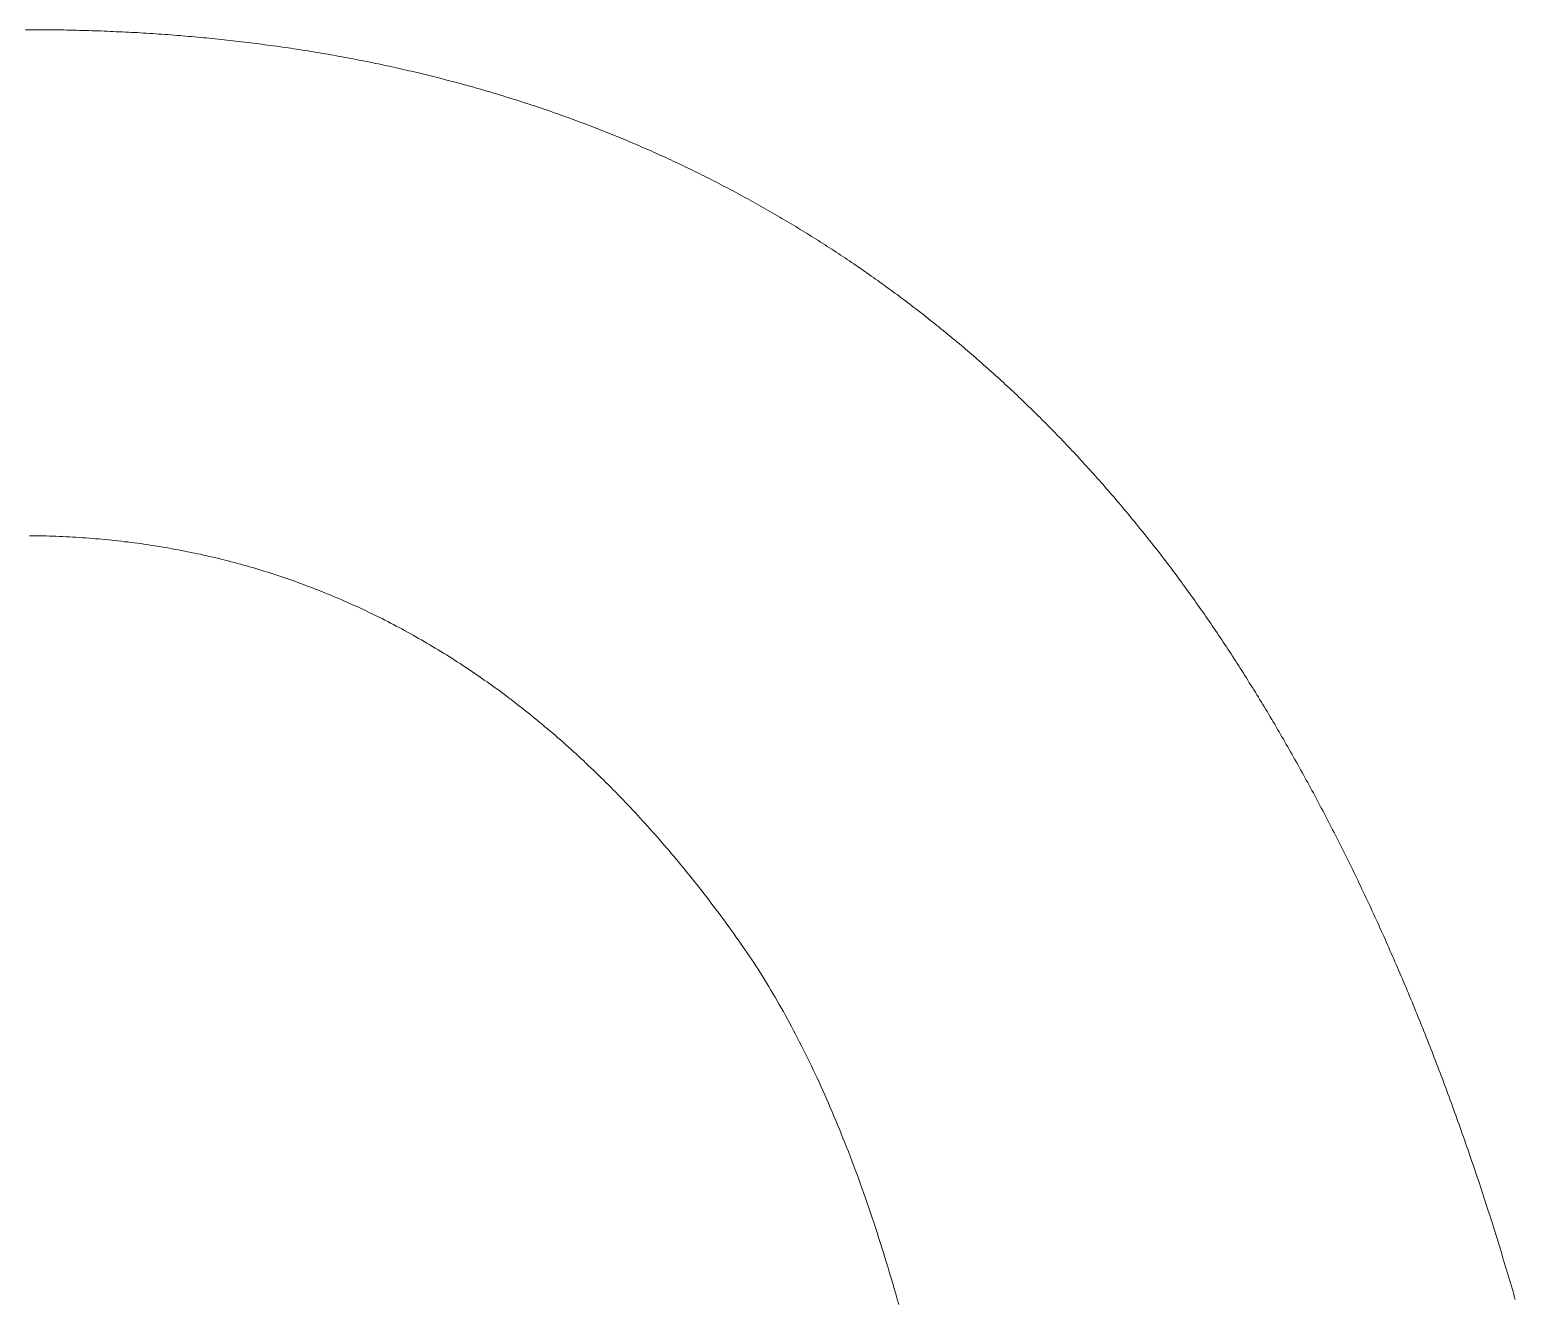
# Model space of a CAD drawing. Header units: millimetres. Extents: x 13 to 321, y 13 to 91.
# Drawn here: x 290.296 to 291.787, y 48.273 to 49.548 of the extents above; entities that cross this region are included whole.
import ezdxf

# ---------------------------------------------------------------- set-up
doc = ezdxf.new("R2010")
doc.units = ezdxf.units.MM
doc.layers.add('lazerCut', color=1, linetype='Continuous', lineweight=0, true_color=0xff0000)

msp = doc.modelspace()

# ---------------------------------------------------------------- linework, layer by layer
at = {"layer": 'lazerCut', "lineweight": 0}
for p, q in [((290.2917, 49.5481), (290.2959, 49.5481)), ((290.2959, 49.5481), (290.2991, 49.5481)), ((290.2991, 49.5481), (290.3022, 49.5481)), ((290.3022, 49.5481), (290.3054, 49.5481)), ((290.3054, 49.5481), (290.3085, 49.548)), ((290.3085, 49.548), (290.3116, 49.548)), ((290.3116, 49.548), (290.3147, 49.548)), ((290.3147, 49.548), (290.3179, 49.548)), ((290.3179, 49.548), (290.321, 49.5479)), ((290.321, 49.5479), (290.3241, 49.5479)), ((290.3241, 49.5479), (290.3272, 49.5478)), ((290.3272, 49.5478), (290.3303, 49.5478)), ((290.3303, 49.5478), (290.3334, 49.5477)), ((290.3334, 49.5477), (290.3366, 49.5477)), ((290.3366, 49.5477), (290.3397, 49.5476)), ((290.3397, 49.5476), (290.3428, 49.5475)), ((290.3428, 49.5475), (290.3459, 49.5474)), ((290.3459, 49.5474), (290.3489, 49.5474)), ((290.3489, 49.5474), (290.352, 49.5473)), ((290.352, 49.5473), (290.3551, 49.5472)), ((290.3551, 49.5472), (290.3582, 49.5471)), ((290.3582, 49.5471), (290.3613, 49.547)), ((290.3613, 49.547), (290.3644, 49.5469)), ((290.3644, 49.5469), (290.3674, 49.5468)), ((290.3674, 49.5468), (290.3705, 49.5467)), ((290.3705, 49.5467), (290.3736, 49.5465)), ((290.3736, 49.5465), (290.3767, 49.5464)), ((290.3767, 49.5464), (290.3797, 49.5463)), ((290.3797, 49.5463), (290.3828, 49.5461)), ((290.3828, 49.5461), (290.3858, 49.546)), ((290.3858, 49.546), (290.3889, 49.5459)), ((290.3889, 49.5459), (290.392, 49.5457)), ((290.392, 49.5457), (290.395, 49.5455)), ((290.395, 49.5455), (290.398, 49.5454)), ((290.398, 49.5454), (290.4011, 49.5452)), ((290.4011, 49.5452), (290.4041, 49.5451)), ((290.4041, 49.5451), (290.4072, 49.5449)), ((290.4072, 49.5449), (290.4102, 49.5447)), ((290.4102, 49.5447), (290.4132, 49.5445)), ((290.4132, 49.5445), (290.4163, 49.5443)), ((290.4163, 49.5443), (290.4193, 49.5441)), ((290.4193, 49.5441), (290.4223, 49.5439)), ((290.4223, 49.5439), (290.4253, 49.5437)), ((290.4253, 49.5437), (290.4283, 49.5435)), ((290.4283, 49.5435), (290.4314, 49.5433)), ((290.4314, 49.5433), (290.4344, 49.5431)), ((290.4344, 49.5431), (290.4374, 49.5429)), ((290.4374, 49.5429), (290.4404, 49.5426)), ((290.4404, 49.5426), (290.4434, 49.5424)), ((290.4434, 49.5424), (290.4464, 49.5421)), ((290.4464, 49.5421), (290.4494, 49.5419)), ((290.4494, 49.5419), (290.4524, 49.5417)), ((290.4524, 49.5417), (290.4553, 49.5414)), ((290.4553, 49.5414), (290.4583, 49.5411)), ((290.4583, 49.5411), (290.4613, 49.5409)), ((290.4613, 49.5409), (290.4643, 49.5406)), ((290.4643, 49.5406), (290.4673, 49.5403)), ((290.4673, 49.5403), (290.4702, 49.54)), ((290.4702, 49.54), (290.4732, 49.5398)), ((290.4732, 49.5398), (290.4762, 49.5395)), ((290.4762, 49.5395), (290.4791, 49.5392)), ((290.4791, 49.5392), (290.4821, 49.5389)), ((290.4821, 49.5389), (290.4851, 49.5386)), ((290.4851, 49.5386), (290.488, 49.5383)), ((290.488, 49.5383), (290.491, 49.538)), ((290.491, 49.538), (290.4939, 49.5376)), ((290.4939, 49.5376), (290.4969, 49.5373)), ((290.4969, 49.5373), (290.4998, 49.537)), ((290.4998, 49.537), (290.5028, 49.5367)), ((290.5028, 49.5367), (290.5057, 49.5363)), ((290.5057, 49.5363), (290.5086, 49.536)), ((290.5086, 49.536), (290.5116, 49.5356)), ((290.5116, 49.5356), (290.5145, 49.5353)), ((290.5145, 49.5353), (290.5174, 49.5349)), ((290.5174, 49.5349), (290.5203, 49.5345)), ((290.5203, 49.5345), (290.5233, 49.5342)), ((290.5233, 49.5342), (290.5262, 49.5338)), ((290.5262, 49.5338), (290.5291, 49.5334)), ((290.5291, 49.5334), (290.532, 49.533)), ((290.532, 49.533), (290.5349, 49.5327)), ((290.5349, 49.5327), (290.5378, 49.5323)), ((290.5378, 49.5323), (290.5407, 49.5319)), ((290.5407, 49.5319), (290.5436, 49.5315)), ((290.5436, 49.5315), (290.5465, 49.5311)), ((290.5465, 49.5311), (290.5494, 49.5306)), ((290.5494, 49.5306), (290.5523, 49.5302)), ((290.5523, 49.5302), (290.5552, 49.5298)), ((290.5552, 49.5298), (290.5581, 49.5294)), ((290.5581, 49.5294), (290.5609, 49.5289)), ((290.5609, 49.5289), (290.5638, 49.5285)), ((290.5638, 49.5285), (290.5667, 49.5281)), ((290.5667, 49.5281), (290.5696, 49.5276)), ((290.5696, 49.5276), (290.5724, 49.5272)), ((290.5724, 49.5272), (290.5753, 49.5267)), ((290.5753, 49.5267), (290.5781, 49.5262)), ((290.5781, 49.5262), (290.581, 49.5258)), ((290.581, 49.5258), (290.5839, 49.5253)), ((290.5839, 49.5253), (290.5867, 49.5248)), ((290.5867, 49.5248), (290.5896, 49.5243)), ((290.5896, 49.5243), (290.5924, 49.5239)), ((290.5924, 49.5239), (290.5953, 49.5234)), ((290.5953, 49.5234), (290.5981, 49.5229)), ((290.5981, 49.5229), (290.6009, 49.5224)), ((290.6009, 49.5224), (290.6038, 49.5219)), ((290.6038, 49.5219), (290.6066, 49.5213)), ((290.6066, 49.5213), (290.6094, 49.5208)), ((290.6094, 49.5208), (290.6123, 49.5203)), ((290.6123, 49.5203), (290.6151, 49.5198)), ((290.6151, 49.5198), (290.6179, 49.5192)), ((290.6179, 49.5192), (290.6207, 49.5187)), ((290.6207, 49.5187), (290.6235, 49.5182)), ((290.6235, 49.5182), (290.6263, 49.5176)), ((290.6263, 49.5176), (290.6291, 49.5171)), ((290.6291, 49.5171), (290.632, 49.5165)), ((290.632, 49.5165), (290.6348, 49.516)), ((290.6348, 49.516), (290.6376, 49.5154)), ((290.6376, 49.5154), (290.6403, 49.5148)), ((290.6403, 49.5148), (290.6431, 49.5142)), ((290.6431, 49.5142), (290.6459, 49.5137)), ((290.6459, 49.5137), (290.6487, 49.5131)), ((290.6487, 49.5131), (290.6515, 49.5125)), ((290.6515, 49.5125), (290.6543, 49.5119)), ((290.6543, 49.5119), (290.6571, 49.5113)), ((290.6571, 49.5113), (290.6598, 49.5107)), ((290.6598, 49.5107), (290.6626, 49.5101)), ((290.6626, 49.5101), (290.6654, 49.5095)), ((290.6654, 49.5095), (290.6681, 49.5088)), ((290.6681, 49.5088), (290.6709, 49.5082)), ((290.6709, 49.5082), (290.6737, 49.5076)), ((290.6737, 49.5076), (290.6764, 49.5069)), ((290.6764, 49.5069), (290.6792, 49.5063)), ((290.6792, 49.5063), (290.6819, 49.5057)), ((290.6819, 49.5057), (290.6847, 49.505)), ((290.6847, 49.505), (290.6874, 49.5044)), ((290.6874, 49.5044), (290.6902, 49.5037)), ((290.6902, 49.5037), (290.6929, 49.503)), ((290.6929, 49.503), (290.6956, 49.5024)), ((290.6956, 49.5024), (290.6984, 49.5017)), ((290.6984, 49.5017), (290.7011, 49.501)), ((290.7011, 49.501), (290.7038, 49.5003)), ((290.7038, 49.5003), (290.7065, 49.4996)), ((290.7065, 49.4996), (290.7093, 49.4989)), ((290.7093, 49.4989), (290.712, 49.4982)), ((290.712, 49.4982), (290.7147, 49.4975)), ((290.7147, 49.4975), (290.7174, 49.4968)), ((290.7174, 49.4968), (290.7201, 49.4961)), ((290.7201, 49.4961), (290.7228, 49.4954)), ((290.7228, 49.4954), (290.7255, 49.4947)), ((290.7255, 49.4947), (290.7282, 49.4939)), ((290.7282, 49.4939), (290.7309, 49.4932)), ((290.7309, 49.4932), (290.7336, 49.4925)), ((290.7336, 49.4925), (290.7363, 49.4917)), ((290.7363, 49.4917), (290.739, 49.491)), ((290.739, 49.491), (290.7417, 49.4902)), ((290.7417, 49.4902), (290.7443, 49.4895)), ((290.7443, 49.4895), (290.747, 49.4887)), ((290.747, 49.4887), (290.7497, 49.4879)), ((290.7497, 49.4879), (290.7524, 49.4871)), ((290.7524, 49.4871), (290.755, 49.4864)), ((290.755, 49.4864), (290.7577, 49.4856)), ((290.7577, 49.4856), (290.7604, 49.4848)), ((290.7604, 49.4848), (290.763, 49.484)), ((290.763, 49.484), (290.7657, 49.4832)), ((290.7657, 49.4832), (290.7683, 49.4824)), ((290.7683, 49.4824), (290.771, 49.4816)), ((290.771, 49.4816), (290.7736, 49.4808)), ((290.7736, 49.4808), (290.7763, 49.48)), ((290.7763, 49.48), (290.7789, 49.4791)), ((290.7789, 49.4791), (290.7816, 49.4783)), ((290.7816, 49.4783), (290.7842, 49.4775)), ((290.7842, 49.4775), (290.7868, 49.4766)), ((290.7868, 49.4766), (290.7895, 49.4758)), ((290.7895, 49.4758), (290.7921, 49.4749)), ((290.7921, 49.4749), (290.7947, 49.4741)), ((290.7947, 49.4741), (290.7973, 49.4732)), ((290.7973, 49.4732), (290.7999, 49.4724)), ((290.7999, 49.4724), (290.8026, 49.4715)), ((290.8026, 49.4715), (290.8052, 49.4706)), ((290.8052, 49.4706), (290.8078, 49.4698)), ((290.8078, 49.4698), (290.8104, 49.4689)), ((290.8104, 49.4689), (290.813, 49.468)), ((290.813, 49.468), (290.8156, 49.4671)), ((290.8156, 49.4671), (290.8182, 49.4662)), ((290.8182, 49.4662), (290.8208, 49.4653)), ((290.8208, 49.4653), (290.8234, 49.4644)), ((290.8234, 49.4644), (290.826, 49.4635)), ((290.826, 49.4635), (290.8285, 49.4626)), ((290.8285, 49.4626), (290.8311, 49.4616)), ((290.8311, 49.4616), (290.8337, 49.4607)), ((290.8337, 49.4607), (290.8363, 49.4598)), ((290.8363, 49.4598), (290.8388, 49.4588)), ((290.8388, 49.4588), (290.8414, 49.4579)), ((290.8414, 49.4579), (290.844, 49.457)), ((290.844, 49.457), (290.8465, 49.456)), ((290.8465, 49.456), (290.8491, 49.455)), ((290.8491, 49.455), (290.8517, 49.4541)), ((290.8517, 49.4541), (290.8542, 49.4531)), ((290.8542, 49.4531), (290.8568, 49.4521)), ((290.8568, 49.4521), (290.8593, 49.4512)), ((290.8593, 49.4512), (290.8619, 49.4502)), ((290.8619, 49.4502), (290.8644, 49.4492)), ((290.8644, 49.4492), (290.8669, 49.4482)), ((290.8669, 49.4482), (290.8695, 49.4472)), ((290.8695, 49.4472), (290.872, 49.4462)), ((290.872, 49.4462), (290.8745, 49.4452)), ((290.8745, 49.4452), (290.8771, 49.4442)), ((290.8771, 49.4442), (290.8796, 49.4432)), ((290.8796, 49.4432), (290.8821, 49.4422)), ((290.8821, 49.4422), (290.8846, 49.4411)), ((290.8846, 49.4411), (290.8871, 49.4401)), ((290.8871, 49.4401), (290.8897, 49.4391)), ((290.8897, 49.4391), (290.8922, 49.438)), ((290.8922, 49.438), (290.8947, 49.437)), ((290.8947, 49.437), (290.8972, 49.4359)), ((290.8972, 49.4359), (290.8997, 49.4349)), ((290.8997, 49.4349), (290.9022, 49.4338)), ((290.9022, 49.4338), (290.9047, 49.4327)), ((290.9047, 49.4327), (290.9072, 49.4317)), ((290.9072, 49.4317), (290.9096, 49.4306)), ((290.9096, 49.4306), (290.9121, 49.4295)), ((290.9121, 49.4295), (290.9146, 49.4284)), ((290.9146, 49.4284), (290.9171, 49.4273)), ((290.9171, 49.4273), (290.9196, 49.4263)), ((290.9196, 49.4263), (290.922, 49.4252)), ((290.922, 49.4252), (290.9245, 49.424)), ((290.9245, 49.424), (290.927, 49.4229)), ((290.927, 49.4229), (290.9294, 49.4218)), ((290.9294, 49.4218), (290.9319, 49.4207)), ((290.9319, 49.4207), (290.9344, 49.4196)), ((290.9344, 49.4196), (290.9368, 49.4184)), ((290.9368, 49.4184), (290.9393, 49.4173)), ((290.9393, 49.4173), (290.9417, 49.4162)), ((290.9417, 49.4162), (290.9441, 49.415)), ((290.9441, 49.415), (290.9466, 49.4139)), ((290.9466, 49.4139), (290.949, 49.4127)), ((290.949, 49.4127), (290.9515, 49.4116)), ((290.9515, 49.4116), (290.9539, 49.4104)), ((290.9539, 49.4104), (290.9563, 49.4092)), ((290.9563, 49.4092), (290.9588, 49.4081)), ((290.9588, 49.4081), (290.9612, 49.4069)), ((290.9612, 49.4069), (290.9636, 49.4057)), ((290.9636, 49.4057), (290.966, 49.4045)), ((290.966, 49.4045), (290.9684, 49.4033)), ((290.9684, 49.4033), (290.9709, 49.4021)), ((290.9709, 49.4021), (290.9733, 49.4009)), ((290.9733, 49.4009), (290.9757, 49.3997)), ((290.9757, 49.3997), (290.9781, 49.3985)), ((290.9781, 49.3985), (290.9805, 49.3973)), ((290.9805, 49.3973), (290.9829, 49.396)), ((290.9829, 49.396), (290.9853, 49.3948)), ((290.9853, 49.3948), (290.9877, 49.3936)), ((290.9877, 49.3936), (290.99, 49.3923)), ((290.99, 49.3923), (290.9924, 49.3911)), ((290.9924, 49.3911), (290.9948, 49.3899)), ((290.9948, 49.3899), (290.9972, 49.3886)), ((290.9972, 49.3886), (290.9996, 49.3873)), ((290.9996, 49.3873), (291.0019, 49.3861)), ((291.0019, 49.3861), (291.0043, 49.3848)), ((291.0043, 49.3848), (291.0067, 49.3835)), ((291.0067, 49.3835), (291.009, 49.3823)), ((291.009, 49.3823), (291.0114, 49.381)), ((291.0114, 49.381), (291.0138, 49.3797)), ((291.0138, 49.3797), (291.0161, 49.3784)), ((291.0161, 49.3784), (291.0185, 49.3771)), ((291.0185, 49.3771), (291.0208, 49.3758)), ((291.0208, 49.3758), (291.0231, 49.3745)), ((291.0231, 49.3745), (291.0255, 49.3732)), ((291.0255, 49.3732), (291.0278, 49.3719)), ((291.0278, 49.3719), (291.0302, 49.3706)), ((291.0302, 49.3706), (291.0325, 49.3693)), ((291.0325, 49.3693), (291.0348, 49.3679)), ((291.0348, 49.3679), (291.0371, 49.3666)), ((291.0371, 49.3666), (291.0395, 49.3653)), ((291.0395, 49.3653), (291.0418, 49.3639)), ((291.0418, 49.3639), (291.0441, 49.3626)), ((291.0441, 49.3626), (291.0464, 49.3612)), ((291.0464, 49.3612), (291.0487, 49.3599)), ((291.0487, 49.3599), (291.051, 49.3585)), ((291.051, 49.3585), (291.0533, 49.3572)), ((291.0533, 49.3572), (291.0556, 49.3558)), ((291.0556, 49.3558), (291.0579, 49.3544)), ((291.0579, 49.3544), (291.0602, 49.3531)), ((291.0602, 49.3531), (291.0625, 49.3517)), ((291.0625, 49.3517), (291.0648, 49.3503)), ((291.0648, 49.3503), (291.0671, 49.3489)), ((291.0671, 49.3489), (291.0693, 49.3475)), ((291.0693, 49.3475), (291.0716, 49.3461)), ((291.0716, 49.3461), (291.0739, 49.3447)), ((291.0739, 49.3447), (291.0762, 49.3433)), ((291.0762, 49.3433), (291.0784, 49.3419)), ((291.0784, 49.3419), (291.0807, 49.3405)), ((291.0807, 49.3405), (291.083, 49.3391)), ((291.083, 49.3391), (291.0852, 49.3377)), ((291.0852, 49.3377), (291.0875, 49.3363)), ((291.0875, 49.3363), (291.0897, 49.3348)), ((291.0897, 49.3348), (291.092, 49.3334)), ((291.092, 49.3334), (291.0942, 49.332)), ((291.0942, 49.332), (291.0965, 49.3305)), ((291.0965, 49.3305), (291.0987, 49.3291)), ((291.0987, 49.3291), (291.1009, 49.3276)), ((291.1009, 49.3276), (291.1032, 49.3262)), ((291.1032, 49.3262), (291.1054, 49.3247)), ((291.1054, 49.3247), (291.1076, 49.3232)), ((291.1076, 49.3232), (291.1098, 49.3218)), ((291.1098, 49.3218), (291.112, 49.3203)), ((291.112, 49.3203), (291.1143, 49.3188)), ((291.1143, 49.3188), (291.1165, 49.3173)), ((291.1165, 49.3173), (291.1187, 49.3158)), ((291.1187, 49.3158), (291.1209, 49.3144)), ((291.1209, 49.3144), (291.1231, 49.3129)), ((291.1231, 49.3129), (291.1253, 49.3114)), ((291.1253, 49.3114), (291.1275, 49.3099)), ((291.1275, 49.3099), (291.1297, 49.3083)), ((291.1297, 49.3083), (291.1319, 49.3068)), ((291.1319, 49.3068), (291.1341, 49.3053)), ((291.1341, 49.3053), (291.1362, 49.3038)), ((291.1362, 49.3038), (291.1384, 49.3023)), ((291.1384, 49.3023), (291.1406, 49.3007)), ((291.1406, 49.3007), (291.1428, 49.2992)), ((291.1428, 49.2992), (291.1449, 49.2977)), ((291.1449, 49.2977), (291.1471, 49.2961)), ((291.1471, 49.2961), (291.1493, 49.2946)), ((291.1493, 49.2946), (291.1514, 49.293)), ((291.1514, 49.293), (291.1536, 49.2915)), ((291.1536, 49.2915), (291.1557, 49.2899)), ((291.1557, 49.2899), (291.1579, 49.2883)), ((291.1579, 49.2883), (291.16, 49.2868)), ((291.16, 49.2868), (291.1622, 49.2852)), ((291.1622, 49.2852), (291.1643, 49.2836)), ((291.1643, 49.2836), (291.1665, 49.282)), ((291.1665, 49.282), (291.1686, 49.2804)), ((291.1686, 49.2804), (291.1707, 49.2789)), ((291.1707, 49.2789), (291.1728, 49.2773)), ((291.1728, 49.2773), (291.175, 49.2757)), ((291.175, 49.2757), (291.1771, 49.2741)), ((291.1771, 49.2741), (291.1792, 49.2724)), ((291.1792, 49.2724), (291.1813, 49.2708)), ((291.1813, 49.2708), (291.1834, 49.2692)), ((291.1834, 49.2692), (291.1855, 49.2676)), ((291.1855, 49.2676), (291.1877, 49.266)), ((291.1877, 49.266), (291.1898, 49.2643)), ((291.1898, 49.2643), (291.1919, 49.2627)), ((291.1919, 49.2627), (291.1939, 49.2611)), ((291.1939, 49.2611), (291.196, 49.2594)), ((291.196, 49.2594), (291.1981, 49.2578)), ((291.1981, 49.2578), (291.2002, 49.2561)), ((291.2002, 49.2561), (291.2023, 49.2545)), ((291.2023, 49.2545), (291.2044, 49.2528)), ((291.2044, 49.2528), (291.2065, 49.2511)), ((291.2065, 49.2511), (291.2085, 49.2495)), ((291.2085, 49.2495), (291.2106, 49.2478)), ((291.2106, 49.2478), (291.2127, 49.2461)), ((291.2127, 49.2461), (291.2147, 49.2444)), ((291.2147, 49.2444), (291.2168, 49.2427)), ((291.2168, 49.2427), (291.2188, 49.241)), ((291.2188, 49.241), (291.2209, 49.2394)), ((291.2209, 49.2394), (291.2229, 49.2377)), ((291.2229, 49.2377), (291.225, 49.2359)), ((291.225, 49.2359), (291.227, 49.2342)), ((291.227, 49.2342), (291.2291, 49.2325)), ((291.2291, 49.2325), (291.2311, 49.2308)), ((291.2311, 49.2308), (291.2332, 49.2291)), ((291.2332, 49.2291), (291.2352, 49.2274)), ((291.2352, 49.2274), (291.2372, 49.2256)), ((291.2372, 49.2256), (291.2392, 49.2239)), ((291.2392, 49.2239), (291.2413, 49.2221)), ((291.2413, 49.2221), (291.2433, 49.2204)), ((291.2433, 49.2204), (291.2453, 49.2187)), ((291.2453, 49.2187), (291.2473, 49.2169)), ((291.2473, 49.2169), (291.2493, 49.2151)), ((291.2493, 49.2151), (291.2513, 49.2134)), ((291.2513, 49.2134), (291.2533, 49.2116)), ((291.2533, 49.2116), (291.2553, 49.2098)), ((291.2553, 49.2098), (291.2573, 49.2081)), ((291.2573, 49.2081), (291.2593, 49.2063)), ((291.2593, 49.2063), (291.2613, 49.2045)), ((291.2613, 49.2045), (291.2633, 49.2027)), ((291.2633, 49.2027), (291.2653, 49.2009)), ((291.2653, 49.2009), (291.2672, 49.1991)), ((291.2672, 49.1991), (291.2692, 49.1973)), ((291.2692, 49.1973), (291.2712, 49.1955)), ((291.2712, 49.1955), (291.2732, 49.1937)), ((291.2732, 49.1937), (291.2751, 49.1919)), ((291.2751, 49.1919), (291.2771, 49.1901)), ((291.2771, 49.1901), (291.279, 49.1883)), ((291.279, 49.1883), (291.281, 49.1864)), ((291.281, 49.1864), (291.283, 49.1846)), ((291.283, 49.1846), (291.2849, 49.1828)), ((291.2849, 49.1828), (291.2869, 49.1809)), ((291.2869, 49.1809), (291.2888, 49.1791)), ((291.2888, 49.1791), (291.2907, 49.1772)), ((291.2907, 49.1772), (291.2927, 49.1754)), ((291.2927, 49.1754), (291.2946, 49.1735)), ((291.2946, 49.1735), (291.2965, 49.1717)), ((291.2965, 49.1717), (291.2985, 49.1698)), ((291.2985, 49.1698), (291.3004, 49.1679)), ((291.3004, 49.1679), (291.3023, 49.166)), ((291.3023, 49.166), (291.3042, 49.1642)), ((291.3042, 49.1642), (291.3062, 49.1623)), ((291.3062, 49.1623), (291.3081, 49.1604)), ((291.3081, 49.1604), (291.31, 49.1585)), ((291.31, 49.1585), (291.3119, 49.1566)), ((291.3119, 49.1566), (291.3138, 49.1547)), ((291.3138, 49.1547), (291.3157, 49.1528)), ((291.3157, 49.1528), (291.3176, 49.1509)), ((291.3176, 49.1509), (291.3195, 49.149)), ((291.3195, 49.149), (291.3214, 49.147)), ((291.3214, 49.147), (291.3232, 49.1451)), ((291.3232, 49.1451), (291.3251, 49.1432)), ((291.3251, 49.1432), (291.327, 49.1413)), ((291.327, 49.1413), (291.3289, 49.1393)), ((291.3289, 49.1393), (291.3308, 49.1374)), ((291.3308, 49.1374), (291.3326, 49.1354)), ((291.3326, 49.1354), (291.3345, 49.1335)), ((291.3345, 49.1335), (291.3364, 49.1315)), ((291.3364, 49.1315), (291.3382, 49.1296)), ((291.3382, 49.1296), (291.3401, 49.1276)), ((291.3401, 49.1276), (291.3419, 49.1256)), ((291.3419, 49.1256), (291.3438, 49.1237)), ((291.3438, 49.1237), (291.3456, 49.1217)), ((291.3456, 49.1217), (291.3475, 49.1197)), ((291.3475, 49.1197), (291.3493, 49.1177)), ((291.3493, 49.1177), (291.3511, 49.1157)), ((291.3511, 49.1157), (291.353, 49.1137)), ((291.353, 49.1137), (291.3548, 49.1118)), ((291.3548, 49.1118), (291.3566, 49.1097)), ((291.3566, 49.1097), (291.3585, 49.1077)), ((291.3585, 49.1077), (291.3603, 49.1057)), ((291.3603, 49.1057), (291.3621, 49.1037)), ((291.3621, 49.1037), (291.3639, 49.1017)), ((291.3639, 49.1017), (291.3657, 49.0997)), ((291.3657, 49.0997), (291.3675, 49.0976)), ((291.3675, 49.0976), (291.3693, 49.0956)), ((291.3693, 49.0956), (291.3711, 49.0936)), ((291.3711, 49.0936), (291.3729, 49.0915)), ((291.3729, 49.0915), (291.3747, 49.0895)), ((291.3747, 49.0895), (291.3765, 49.0874)), ((291.3765, 49.0874), (291.3783, 49.0854)), ((291.3783, 49.0854), (291.3801, 49.0833)), ((291.3801, 49.0833), (291.3819, 49.0813)), ((291.3819, 49.0813), (291.3837, 49.0792)), ((291.3837, 49.0792), (291.3854, 49.0771)), ((291.3854, 49.0771), (291.3872, 49.075)), ((291.3872, 49.075), (291.389, 49.073)), ((291.389, 49.073), (291.3907, 49.0709)), ((291.3907, 49.0709), (291.3925, 49.0688)), ((291.3925, 49.0688), (291.3943, 49.0667)), ((291.3943, 49.0667), (291.396, 49.0646)), ((291.396, 49.0646), (291.3978, 49.0625)), ((291.3978, 49.0625), (291.3995, 49.0604)), ((291.3995, 49.0604), (291.4013, 49.0583)), ((291.4013, 49.0583), (291.403, 49.0562)), ((291.403, 49.0562), (291.4048, 49.054)), ((291.4048, 49.054), (291.4065, 49.0519)), ((291.4065, 49.0519), (291.4082, 49.0498)), ((291.4082, 49.0498), (291.41, 49.0476)), ((291.41, 49.0476), (291.4117, 49.0455)), ((290.2992, 49.0398), (290.2958, 49.0399)), ((290.3025, 49.0398), (290.2992, 49.0398)), ((290.3058, 49.0397), (290.3025, 49.0398)), ((290.3092, 49.0397), (290.3058, 49.0397)), ((290.3125, 49.0396), (290.3092, 49.0397)), ((290.3158, 49.0395), (290.3125, 49.0396)), ((290.3192, 49.0394), (290.3158, 49.0395)), ((290.3225, 49.0393), (290.3192, 49.0394)), ((290.3258, 49.0391), (290.3225, 49.0393)), ((290.3291, 49.039), (290.3258, 49.0391)), ((290.3324, 49.0388), (290.3291, 49.039)), ((290.3357, 49.0387), (290.3324, 49.0388)), ((290.339, 49.0385), (290.3357, 49.0387)), ((290.3423, 49.0383), (290.339, 49.0385)), ((290.3456, 49.0381), (290.3423, 49.0383)), ((290.3488, 49.0379), (290.3456, 49.0381)), ((290.3521, 49.0377), (290.3488, 49.0379)), ((290.3554, 49.0374), (290.3521, 49.0377)), ((290.3587, 49.0372), (290.3554, 49.0374)), ((290.3619, 49.0369), (290.3587, 49.0372)), ((290.3652, 49.0366), (290.3619, 49.0369)), ((290.3684, 49.0363), (290.3652, 49.0366)), ((290.3717, 49.036), (290.3684, 49.0363)), ((290.3749, 49.0357), (290.3717, 49.036)), ((290.3782, 49.0354), (290.3749, 49.0357)), ((290.3814, 49.035), (290.3782, 49.0354)), ((290.3847, 49.0347), (290.3814, 49.035)), ((290.3879, 49.0343), (290.3847, 49.0347)), ((290.3911, 49.0339), (290.3879, 49.0343)), ((290.3943, 49.0336), (290.3911, 49.0339)), ((290.3976, 49.0332), (290.3943, 49.0336)), ((290.4008, 49.0327), (290.3976, 49.0332)), ((290.404, 49.0323), (290.4008, 49.0327)), ((290.4072, 49.0319), (290.404, 49.0323)), ((290.4104, 49.0314), (290.4072, 49.0319)), ((290.4136, 49.031), (290.4104, 49.0314)), ((290.4168, 49.0305), (290.4136, 49.031)), ((291.4117, 49.0455), (291.4134, 49.0434)), ((291.4134, 49.0434), (291.4151, 49.0412)), ((291.4151, 49.0412), (291.4169, 49.0391)), ((291.4169, 49.0391), (291.4186, 49.0369)), ((291.4186, 49.0369), (291.4203, 49.0348)), ((291.4203, 49.0348), (291.422, 49.0326)), ((291.422, 49.0326), (291.4237, 49.0304)), ((290.4199, 49.03), (290.4168, 49.0305)), ((290.4231, 49.0295), (290.4199, 49.03)), ((290.4263, 49.029), (290.4231, 49.0295)), ((290.4295, 49.0284), (290.4263, 49.029)), ((290.4327, 49.0279), (290.4295, 49.0284)), ((290.4358, 49.0274), (290.4327, 49.0279)), ((290.439, 49.0268), (290.4358, 49.0274)), ((290.4421, 49.0262), (290.439, 49.0268)), ((290.4453, 49.0256), (290.4421, 49.0262)), ((290.4484, 49.025), (290.4453, 49.0256)), ((290.4516, 49.0244), (290.4484, 49.025)), ((290.4547, 49.0238), (290.4516, 49.0244)), ((290.4579, 49.0231), (290.4547, 49.0238)), ((290.461, 49.0225), (290.4579, 49.0231)), ((290.4641, 49.0218), (290.461, 49.0225)), ((290.4672, 49.0212), (290.4641, 49.0218)), ((290.4703, 49.0205), (290.4672, 49.0212)), ((290.4735, 49.0198), (290.4703, 49.0205)), ((290.4766, 49.0191), (290.4735, 49.0198)), ((290.4797, 49.0183), (290.4766, 49.0191)), ((290.4828, 49.0176), (290.4797, 49.0183)), ((290.4859, 49.0169), (290.4828, 49.0176)), ((290.489, 49.0161), (290.4859, 49.0169)), ((290.4921, 49.0153), (290.489, 49.0161)), ((291.4237, 49.0304), (291.4254, 49.0283)), ((291.4254, 49.0283), (291.4271, 49.0261)), ((291.4271, 49.0261), (291.4288, 49.0239)), ((291.4288, 49.0239), (291.4305, 49.0217)), ((291.4305, 49.0217), (291.4322, 49.0195)), ((291.4322, 49.0195), (291.4339, 49.0173)), ((291.4339, 49.0173), (291.4355, 49.0151)), ((290.4951, 49.0145), (290.4921, 49.0153)), ((290.4982, 49.0137), (290.4951, 49.0145)), ((290.5013, 49.0129), (290.4982, 49.0137)), ((290.5044, 49.0121), (290.5013, 49.0129)), ((290.5074, 49.0113), (290.5044, 49.0121)), ((290.5105, 49.0104), (290.5074, 49.0113)), ((290.5135, 49.0095), (290.5105, 49.0104)), ((290.5166, 49.0087), (290.5135, 49.0095)), ((290.5196, 49.0078), (290.5166, 49.0087)), ((290.5227, 49.0069), (290.5196, 49.0078)), ((290.5257, 49.006), (290.5227, 49.0069)), ((290.5288, 49.0051), (290.5257, 49.006)), ((290.5318, 49.0041), (290.5288, 49.0051)), ((290.5348, 49.0032), (290.5318, 49.0041)), ((290.5378, 49.0022), (290.5348, 49.0032)), ((290.5409, 49.0012), (290.5378, 49.0022)), ((290.5439, 49.0003), (290.5409, 49.0012)), ((291.4355, 49.0151), (291.4372, 49.0129)), ((291.4372, 49.0129), (291.4389, 49.0107)), ((291.4389, 49.0107), (291.4406, 49.0085)), ((291.4406, 49.0085), (291.4422, 49.0063)), ((291.4422, 49.0063), (291.4439, 49.0041)), ((291.4439, 49.0041), (291.4456, 49.0018)), ((291.4456, 49.0018), (291.4472, 48.9996)), ((290.5469, 48.9993), (290.5439, 49.0003)), ((290.5499, 48.9983), (290.5469, 48.9993)), ((290.5529, 48.9972), (290.5499, 48.9983)), ((290.5559, 48.9962), (290.5529, 48.9972)), ((290.5589, 48.9952), (290.5559, 48.9962)), ((290.5619, 48.9941), (290.5589, 48.9952)), ((290.5649, 48.993), (290.5619, 48.9941)), ((290.5678, 48.9919), (290.5649, 48.993)), ((290.5708, 48.9908), (290.5678, 48.9919)), ((290.5738, 48.9897), (290.5708, 48.9908)), ((290.5767, 48.9886), (290.5738, 48.9897)), ((290.5797, 48.9875), (290.5767, 48.9886)), ((290.5827, 48.9863), (290.5797, 48.9875)), ((290.5856, 48.9852), (290.5827, 48.9863)), ((291.4472, 48.9996), (291.4489, 48.9974)), ((291.4489, 48.9974), (291.4505, 48.9951)), ((291.4505, 48.9951), (291.4522, 48.9929)), ((291.4522, 48.9929), (291.4538, 48.9906)), ((291.4538, 48.9906), (291.4555, 48.9884)), ((291.4555, 48.9884), (291.4571, 48.9861)), ((291.4571, 48.9861), (291.4588, 48.9839)), ((290.5886, 48.984), (290.5856, 48.9852)), ((290.5915, 48.9828), (290.5886, 48.984)), ((290.5945, 48.9816), (290.5915, 48.9828)), ((290.5974, 48.9804), (290.5945, 48.9816)), ((290.6003, 48.9792), (290.5974, 48.9804)), ((290.6032, 48.978), (290.6003, 48.9792)), ((290.6062, 48.9767), (290.6032, 48.978)), ((290.6091, 48.9755), (290.6062, 48.9767)), ((290.612, 48.9742), (290.6091, 48.9755)), ((290.6149, 48.9729), (290.612, 48.9742)), ((290.6178, 48.9716), (290.6149, 48.9729)), ((290.6207, 48.9703), (290.6178, 48.9716)), ((291.4588, 48.9839), (291.4604, 48.9816)), ((291.4604, 48.9816), (291.462, 48.9793)), ((291.462, 48.9793), (291.4637, 48.9771)), ((291.4637, 48.9771), (291.4653, 48.9748)), ((291.4653, 48.9748), (291.4669, 48.9725)), ((291.4669, 48.9725), (291.4685, 48.9702)), ((290.6236, 48.969), (290.6207, 48.9703)), ((290.6265, 48.9677), (290.6236, 48.969)), ((290.6294, 48.9663), (290.6265, 48.9677)), ((290.6323, 48.965), (290.6294, 48.9663)), ((290.6352, 48.9636), (290.6323, 48.965)), ((290.638, 48.9622), (290.6352, 48.9636)), ((290.6409, 48.9608), (290.638, 48.9622)), ((290.6438, 48.9594), (290.6409, 48.9608)), ((290.6466, 48.958), (290.6438, 48.9594)), ((290.6495, 48.9566), (290.6466, 48.958)), ((290.6524, 48.9551), (290.6495, 48.9566)), ((291.4685, 48.9702), (291.4701, 48.9679)), ((291.4701, 48.9679), (291.4717, 48.9656)), ((291.4717, 48.9656), (291.4734, 48.9633)), ((291.4734, 48.9633), (291.475, 48.961)), ((291.475, 48.961), (291.4766, 48.9587)), ((291.4766, 48.9587), (291.4782, 48.9564)), ((291.4782, 48.9564), (291.4798, 48.9541)), ((290.6552, 48.9537), (290.6524, 48.9551)), ((290.6581, 48.9522), (290.6552, 48.9537)), ((290.6609, 48.9507), (290.6581, 48.9522)), ((290.6637, 48.9492), (290.6609, 48.9507)), ((290.6666, 48.9477), (290.6637, 48.9492)), ((290.6694, 48.9462), (290.6666, 48.9477)), ((290.6722, 48.9447), (290.6694, 48.9462)), ((290.675, 48.9431), (290.6722, 48.9447)), ((290.6778, 48.9416), (290.675, 48.9431)), ((290.6807, 48.94), (290.6778, 48.9416)), ((291.4798, 48.9541), (291.4813, 48.9518)), ((291.4813, 48.9518), (291.4829, 48.9495)), ((291.4829, 48.9495), (291.4845, 48.9471)), ((291.4845, 48.9471), (291.4861, 48.9448)), ((291.4861, 48.9448), (291.4877, 48.9424)), ((291.4877, 48.9424), (291.4893, 48.9401)), ((290.6835, 48.9384), (290.6807, 48.94)), ((290.6863, 48.9368), (290.6835, 48.9384)), ((290.6891, 48.9352), (290.6863, 48.9368)), ((290.6919, 48.9336), (290.6891, 48.9352)), ((290.6946, 48.932), (290.6919, 48.9336)), ((290.6974, 48.9303), (290.6946, 48.932)), ((290.7002, 48.9287), (290.6974, 48.9303)), ((290.703, 48.927), (290.7002, 48.9287)), ((290.7058, 48.9253), (290.703, 48.927)), ((291.4893, 48.9401), (291.4908, 48.9378)), ((291.4908, 48.9378), (291.4924, 48.9354)), ((291.4924, 48.9354), (291.494, 48.933)), ((291.494, 48.933), (291.4955, 48.9307)), ((291.4955, 48.9307), (291.4971, 48.9283)), ((291.4971, 48.9283), (291.4986, 48.926)), ((290.7085, 48.9237), (290.7058, 48.9253)), ((290.7113, 48.922), (290.7085, 48.9237)), ((290.7141, 48.9202), (290.7113, 48.922)), ((290.7168, 48.9185), (290.7141, 48.9202)), ((290.7196, 48.9168), (290.7168, 48.9185)), ((290.7223, 48.915), (290.7196, 48.9168)), ((290.725, 48.9133), (290.7223, 48.915)), ((290.7278, 48.9115), (290.725, 48.9133)), ((290.7305, 48.9097), (290.7278, 48.9115)), ((291.4986, 48.926), (291.5002, 48.9236)), ((291.5002, 48.9236), (291.5018, 48.9212)), ((291.5018, 48.9212), (291.5033, 48.9188)), ((291.5033, 48.9188), (291.5048, 48.9164)), ((291.5048, 48.9164), (291.5064, 48.914)), ((291.5064, 48.914), (291.5079, 48.9116)), ((291.5079, 48.9116), (291.5095, 48.9092)), ((290.7332, 48.9079), (290.7305, 48.9097)), ((290.736, 48.9061), (290.7332, 48.9079)), ((290.7387, 48.9042), (290.736, 48.9061)), ((290.7414, 48.9024), (290.7387, 48.9042)), ((290.7441, 48.9006), (290.7414, 48.9024)), ((290.7468, 48.8987), (290.7441, 48.9006)), ((290.7495, 48.8968), (290.7468, 48.8987)), ((290.7522, 48.8949), (290.7495, 48.8968)), ((291.5095, 48.9092), (291.511, 48.9068)), ((291.511, 48.9068), (291.5125, 48.9044)), ((291.5125, 48.9044), (291.5141, 48.902)), ((291.5141, 48.902), (291.5156, 48.8996)), ((291.5156, 48.8996), (291.5171, 48.8972)), ((291.5171, 48.8972), (291.5186, 48.8948)), ((290.7549, 48.893), (290.7522, 48.8949)), ((290.7576, 48.8911), (290.7549, 48.893)), ((290.7603, 48.8892), (290.7576, 48.8911)), ((290.763, 48.8872), (290.7603, 48.8892)), ((290.7657, 48.8853), (290.763, 48.8872)), ((290.7683, 48.8833), (290.7657, 48.8853)), ((290.771, 48.8814), (290.7683, 48.8833)), ((291.5186, 48.8948), (291.5201, 48.8923)), ((291.5201, 48.8923), (291.5217, 48.8899)), ((291.5217, 48.8899), (291.5232, 48.8875)), ((291.5232, 48.8875), (291.5247, 48.885)), ((291.5247, 48.885), (291.5262, 48.8826)), ((291.5262, 48.8826), (291.5277, 48.8801)), ((290.7737, 48.8794), (290.771, 48.8814)), ((290.7763, 48.8774), (290.7737, 48.8794)), ((290.779, 48.8754), (290.7763, 48.8774)), ((290.7816, 48.8733), (290.779, 48.8754)), ((290.7843, 48.8713), (290.7816, 48.8733)), ((290.7869, 48.8692), (290.7843, 48.8713)), ((290.7896, 48.8672), (290.7869, 48.8692)), ((290.7922, 48.8651), (290.7896, 48.8672)), ((291.5277, 48.8801), (291.5292, 48.8777)), ((291.5292, 48.8777), (291.5307, 48.8752)), ((291.5307, 48.8752), (291.5322, 48.8728)), ((291.5322, 48.8728), (291.5337, 48.8703)), ((291.5337, 48.8703), (291.5352, 48.8678)), ((291.5352, 48.8678), (291.5367, 48.8654)), ((290.7948, 48.863), (290.7922, 48.8651)), ((290.7974, 48.8609), (290.7948, 48.863)), ((290.8001, 48.8588), (290.7974, 48.8609)), ((290.8027, 48.8567), (290.8001, 48.8588)), ((290.8053, 48.8545), (290.8027, 48.8567)), ((290.8079, 48.8524), (290.8053, 48.8545)), ((290.8105, 48.8502), (290.8079, 48.8524)), ((291.5367, 48.8654), (291.5382, 48.8629)), ((291.5382, 48.8629), (291.5396, 48.8604)), ((291.5396, 48.8604), (291.5411, 48.8579)), ((291.5411, 48.8579), (291.5426, 48.8554)), ((291.5426, 48.8554), (291.5441, 48.8529)), ((291.5441, 48.8529), (291.5456, 48.8505)), ((290.8131, 48.8481), (290.8105, 48.8502)), ((290.8157, 48.8459), (290.8131, 48.8481)), ((290.8183, 48.8437), (290.8157, 48.8459)), ((290.8209, 48.8415), (290.8183, 48.8437)), ((290.8235, 48.8392), (290.8209, 48.8415)), ((290.826, 48.837), (290.8235, 48.8392)), ((290.8286, 48.8348), (290.826, 48.837)), ((291.5456, 48.8505), (291.547, 48.848)), ((291.547, 48.848), (291.5485, 48.8454)), ((291.5485, 48.8454), (291.55, 48.8429)), ((291.55, 48.8429), (291.5514, 48.8404)), ((291.5514, 48.8404), (291.5529, 48.8379)), ((291.5529, 48.8379), (291.5543, 48.8354)), ((290.8312, 48.8325), (290.8286, 48.8348)), ((290.8337, 48.8302), (290.8312, 48.8325)), ((290.8363, 48.8279), (290.8337, 48.8302)), ((290.8389, 48.8256), (290.8363, 48.8279)), ((290.8414, 48.8233), (290.8389, 48.8256)), ((290.844, 48.821), (290.8414, 48.8233)), ((291.5543, 48.8354), (291.5558, 48.8329)), ((291.5558, 48.8329), (291.5572, 48.8303)), ((291.5572, 48.8303), (291.5587, 48.8278)), ((291.5587, 48.8278), (291.5601, 48.8253)), ((291.5601, 48.8253), (291.5616, 48.8227)), ((291.5616, 48.8227), (291.563, 48.8202)), ((290.8465, 48.8187), (290.844, 48.821)), ((290.849, 48.8163), (290.8465, 48.8187)), ((290.8516, 48.814), (290.849, 48.8163)), ((290.8541, 48.8116), (290.8516, 48.814)), ((290.8566, 48.8092), (290.8541, 48.8116)), ((290.8592, 48.8068), (290.8566, 48.8092)), ((291.563, 48.8202), (291.5645, 48.8176)), ((291.5645, 48.8176), (291.5659, 48.8151)), ((291.5659, 48.8151), (291.5673, 48.8125)), ((291.5673, 48.8125), (291.5688, 48.81)), ((291.5688, 48.81), (291.5702, 48.8074)), ((291.5702, 48.8074), (291.5716, 48.8048)), ((290.8617, 48.8044), (290.8592, 48.8068)), ((290.8642, 48.802), (290.8617, 48.8044)), ((290.8667, 48.7995), (290.8642, 48.802)), ((290.8692, 48.7971), (290.8667, 48.7995)), ((290.8717, 48.7946), (290.8692, 48.7971)), ((290.8742, 48.7922), (290.8717, 48.7946)), ((290.8767, 48.7897), (290.8742, 48.7922)), ((291.5716, 48.8048), (291.5731, 48.8022)), ((291.5731, 48.8022), (291.5745, 48.7997)), ((291.5745, 48.7997), (291.5759, 48.7971)), ((291.5759, 48.7971), (291.5773, 48.7945)), ((291.5773, 48.7945), (291.5787, 48.7919)), ((290.8792, 48.7872), (290.8767, 48.7897)), ((290.8817, 48.7847), (290.8792, 48.7872)), ((290.8841, 48.7822), (290.8817, 48.7847)), ((290.8866, 48.7796), (290.8841, 48.7822)), ((290.8891, 48.7771), (290.8866, 48.7796)), ((291.5787, 48.7919), (291.5801, 48.7893)), ((291.5801, 48.7893), (291.5816, 48.7867)), ((291.5816, 48.7867), (291.583, 48.7841)), ((291.583, 48.7841), (291.5844, 48.7815)), ((291.5844, 48.7815), (291.5858, 48.7789)), ((291.5858, 48.7789), (291.5872, 48.7763)), ((290.8915, 48.7745), (290.8891, 48.7771)), ((290.894, 48.772), (290.8915, 48.7745)), ((290.8965, 48.7694), (290.894, 48.772)), ((290.8989, 48.7668), (290.8965, 48.7694)), ((290.9014, 48.7642), (290.8989, 48.7668)), ((290.9038, 48.7616), (290.9014, 48.7642)), ((291.5872, 48.7763), (291.5886, 48.7737)), ((291.5886, 48.7737), (291.59, 48.771)), ((291.59, 48.771), (291.5913, 48.7684)), ((291.5913, 48.7684), (291.5927, 48.7658)), ((291.5927, 48.7658), (291.5941, 48.7632)), ((291.5941, 48.7632), (291.5955, 48.7605)), ((290.9062, 48.7589), (290.9038, 48.7616)), ((290.9087, 48.7563), (290.9062, 48.7589)), ((290.9111, 48.7536), (290.9087, 48.7563)), ((290.9135, 48.751), (290.9111, 48.7536)), ((290.916, 48.7483), (290.9135, 48.751)), ((290.9184, 48.7456), (290.916, 48.7483)), ((291.5955, 48.7605), (291.5969, 48.7579)), ((291.5969, 48.7579), (291.5983, 48.7552)), ((291.5983, 48.7552), (291.5996, 48.7526)), ((291.5996, 48.7526), (291.601, 48.7499)), ((291.601, 48.7499), (291.6024, 48.7473)), ((290.9208, 48.7429), (290.9184, 48.7456)), ((290.9232, 48.7402), (290.9208, 48.7429)), ((290.9256, 48.7374), (290.9232, 48.7402)), ((290.928, 48.7347), (290.9256, 48.7374)), ((290.9304, 48.7319), (290.928, 48.7347)), ((291.6024, 48.7473), (291.6037, 48.7446)), ((291.6037, 48.7446), (291.6051, 48.7419)), ((291.6051, 48.7419), (291.6065, 48.7393)), ((291.6065, 48.7393), (291.6078, 48.7366)), ((291.6078, 48.7366), (291.6092, 48.7339)), ((291.6092, 48.7339), (291.6105, 48.7312)), ((290.9328, 48.7292), (290.9304, 48.7319)), ((290.9352, 48.7264), (290.9328, 48.7292)), ((290.9376, 48.7236), (290.9352, 48.7264)), ((290.9399, 48.7208), (290.9376, 48.7236)), ((290.9423, 48.718), (290.9399, 48.7208)), ((290.9447, 48.7151), (290.9423, 48.718)), ((291.6105, 48.7312), (291.6119, 48.7285)), ((291.6119, 48.7285), (291.6132, 48.7259)), ((291.6132, 48.7259), (291.6146, 48.7232)), ((291.6146, 48.7232), (291.6159, 48.7205)), ((291.6159, 48.7205), (291.6173, 48.7178)), ((291.6173, 48.7178), (291.6186, 48.715)), ((290.947, 48.7123), (290.9447, 48.7151)), ((290.9494, 48.7094), (290.947, 48.7123)), ((290.9518, 48.7066), (290.9494, 48.7094)), ((290.9541, 48.7037), (290.9518, 48.7066)), ((290.9565, 48.7008), (290.9541, 48.7037)), ((291.6186, 48.715), (291.6199, 48.7123)), ((291.6199, 48.7123), (291.6213, 48.7096)), ((291.6213, 48.7096), (291.6226, 48.7069)), ((291.6226, 48.7069), (291.6239, 48.7042)), ((291.6239, 48.7042), (291.6253, 48.7014)), ((290.9588, 48.6979), (290.9565, 48.7008)), ((290.9612, 48.695), (290.9588, 48.6979)), ((290.9635, 48.692), (290.9612, 48.695)), ((290.9658, 48.6891), (290.9635, 48.692)), ((290.9681, 48.6861), (290.9658, 48.6891)), ((291.6253, 48.7014), (291.6266, 48.6987)), ((291.6266, 48.6987), (291.6279, 48.696)), ((291.6279, 48.696), (291.6292, 48.6932)), ((291.6292, 48.6932), (291.6305, 48.6905)), ((291.6305, 48.6905), (291.6319, 48.6877)), ((291.6319, 48.6877), (291.6332, 48.685)), ((290.9705, 48.6832), (290.9681, 48.6861)), ((290.9728, 48.6802), (290.9705, 48.6832)), ((290.9751, 48.6772), (290.9728, 48.6802)), ((290.9774, 48.6742), (290.9751, 48.6772)), ((290.9797, 48.6712), (290.9774, 48.6742)), ((291.6332, 48.685), (291.6345, 48.6822)), ((291.6345, 48.6822), (291.6358, 48.6795)), ((291.6358, 48.6795), (291.6371, 48.6767)), ((291.6371, 48.6767), (291.6384, 48.6739)), ((291.6384, 48.6739), (291.6397, 48.6712)), ((290.982, 48.6682), (290.9797, 48.6712)), ((290.9843, 48.6651), (290.982, 48.6682)), ((290.9866, 48.6621), (290.9843, 48.6651)), ((290.9889, 48.659), (290.9866, 48.6621)), ((290.9912, 48.6559), (290.9889, 48.659)), ((291.6397, 48.6712), (291.641, 48.6684)), ((291.641, 48.6684), (291.6423, 48.6656)), ((291.6423, 48.6656), (291.6435, 48.6628)), ((291.6435, 48.6628), (291.6448, 48.66)), ((291.6448, 48.66), (291.6461, 48.6572)), ((290.9935, 48.6528), (290.9912, 48.6559)), ((290.9957, 48.6497), (290.9935, 48.6528)), ((290.998, 48.6466), (290.9957, 48.6497)), ((291.0003, 48.6435), (290.998, 48.6466)), ((291.0025, 48.6403), (291.0003, 48.6435)), ((291.6461, 48.6572), (291.6474, 48.6545)), ((291.6474, 48.6545), (291.6487, 48.6517)), ((291.6487, 48.6517), (291.65, 48.6488)), ((291.65, 48.6488), (291.6512, 48.646)), ((291.6512, 48.646), (291.6525, 48.6432)), ((291.6525, 48.6432), (291.6538, 48.6404)), ((291.0048, 48.6372), (291.0025, 48.6403)), ((291.0071, 48.634), (291.0048, 48.6372)), ((291.0093, 48.6308), (291.0071, 48.634)), ((291.0115, 48.6276), (291.0093, 48.6308)), ((291.6538, 48.6404), (291.655, 48.6376)), ((291.655, 48.6376), (291.6563, 48.6348)), ((291.6563, 48.6348), (291.6576, 48.6319)), ((291.6576, 48.6319), (291.6588, 48.6291)), ((291.6588, 48.6291), (291.6601, 48.6263)), ((291.0138, 48.6244), (291.0115, 48.6276)), ((291.016, 48.6211), (291.0138, 48.6244)), ((291.0182, 48.6179), (291.016, 48.6211)), ((291.0204, 48.6145), (291.0182, 48.6179)), ((291.0226, 48.6112), (291.0204, 48.6145)), ((291.6601, 48.6263), (291.6613, 48.6234)), ((291.6613, 48.6234), (291.6626, 48.6206)), ((291.6626, 48.6206), (291.6638, 48.6177)), ((291.6638, 48.6177), (291.6651, 48.6149)), ((291.6651, 48.6149), (291.6663, 48.612)), ((291.0248, 48.6079), (291.0226, 48.6112)), ((291.027, 48.6045), (291.0248, 48.6079)), ((291.0291, 48.6011), (291.027, 48.6045)), ((291.0313, 48.5976), (291.0291, 48.6011)), ((291.6663, 48.612), (291.6675, 48.6092)), ((291.6675, 48.6092), (291.6688, 48.6063)), ((291.6688, 48.6063), (291.67, 48.6034)), ((291.67, 48.6034), (291.6712, 48.6005)), ((291.6712, 48.6005), (291.6725, 48.5977)), ((291.0334, 48.5942), (291.0313, 48.5976)), ((291.0356, 48.5907), (291.0334, 48.5942)), ((291.0377, 48.5872), (291.0356, 48.5907)), ((291.0398, 48.5836), (291.0377, 48.5872)), ((291.0419, 48.5801), (291.0398, 48.5836)), ((291.6725, 48.5977), (291.6737, 48.5948)), ((291.6737, 48.5948), (291.6749, 48.5919)), ((291.6749, 48.5919), (291.6762, 48.589)), ((291.6762, 48.589), (291.6774, 48.5861)), ((291.6774, 48.5861), (291.6786, 48.5832)), ((291.0441, 48.5765), (291.0419, 48.5801)), ((291.0462, 48.5729), (291.0441, 48.5765)), ((291.0482, 48.5692), (291.0462, 48.5729)), ((291.0503, 48.5656), (291.0482, 48.5692)), ((291.6786, 48.5832), (291.6798, 48.5803)), ((291.6798, 48.5803), (291.681, 48.5774)), ((291.681, 48.5774), (291.6822, 48.5745)), ((291.6822, 48.5745), (291.6834, 48.5716)), ((291.6834, 48.5716), (291.6846, 48.5687)), ((291.6846, 48.5687), (291.6858, 48.5657)), ((291.0524, 48.5619), (291.0503, 48.5656)), ((291.0545, 48.5581), (291.0524, 48.5619)), ((291.0565, 48.5544), (291.0545, 48.5581)), ((291.0586, 48.5506), (291.0565, 48.5544)), ((291.6858, 48.5657), (291.687, 48.5628)), ((291.687, 48.5628), (291.6882, 48.5599)), ((291.6882, 48.5599), (291.6894, 48.5569)), ((291.6894, 48.5569), (291.6906, 48.554)), ((291.6906, 48.554), (291.6918, 48.5511)), ((291.0606, 48.5469), (291.0586, 48.5506)), ((291.0626, 48.543), (291.0606, 48.5469)), ((291.0646, 48.5392), (291.0626, 48.543)), ((291.0666, 48.5353), (291.0646, 48.5392)), ((291.6918, 48.5511), (291.693, 48.5481)), ((291.693, 48.5481), (291.6942, 48.5452)), ((291.6942, 48.5452), (291.6953, 48.5422)), ((291.6953, 48.5422), (291.6965, 48.5393)), ((291.6965, 48.5393), (291.6977, 48.5363)), ((291.0686, 48.5314), (291.0666, 48.5353)), ((291.0706, 48.5275), (291.0686, 48.5314)), ((291.0726, 48.5236), (291.0706, 48.5275)), ((291.6977, 48.5363), (291.6989, 48.5333)), ((291.6989, 48.5333), (291.7, 48.5304)), ((291.7, 48.5304), (291.7012, 48.5274)), ((291.7012, 48.5274), (291.7024, 48.5244)), ((291.7024, 48.5244), (291.7035, 48.5214)), ((291.0746, 48.5196), (291.0726, 48.5236)), ((291.0766, 48.5156), (291.0746, 48.5196)), ((291.0785, 48.5116), (291.0766, 48.5156)), ((291.0805, 48.5076), (291.0785, 48.5116)), ((291.7035, 48.5214), (291.7047, 48.5184)), ((291.7047, 48.5184), (291.7058, 48.5154)), ((291.7058, 48.5154), (291.707, 48.5124)), ((291.707, 48.5124), (291.7081, 48.5094)), ((291.7081, 48.5094), (291.7093, 48.5064)), ((291.0824, 48.5035), (291.0805, 48.5076)), ((291.0843, 48.4994), (291.0824, 48.5035)), ((291.0863, 48.4953), (291.0843, 48.4994)), ((291.0882, 48.4911), (291.0863, 48.4953)), ((291.7093, 48.5064), (291.7104, 48.5034)), ((291.7104, 48.5034), (291.7116, 48.5004)), ((291.7116, 48.5004), (291.7127, 48.4974)), ((291.7127, 48.4974), (291.7139, 48.4944)), ((291.7139, 48.4944), (291.715, 48.4914)), ((291.0901, 48.487), (291.0882, 48.4911)), ((291.092, 48.4828), (291.0901, 48.487)), ((291.0939, 48.4785), (291.092, 48.4828)), ((291.715, 48.4914), (291.7161, 48.4883)), ((291.7161, 48.4883), (291.7173, 48.4853)), ((291.7173, 48.4853), (291.7184, 48.4823)), ((291.7184, 48.4823), (291.7195, 48.4792)), ((291.7195, 48.4792), (291.7206, 48.4762)), ((291.0957, 48.4743), (291.0939, 48.4785)), ((291.0976, 48.47), (291.0957, 48.4743)), ((291.0995, 48.4657), (291.0976, 48.47)), ((291.1013, 48.4614), (291.0995, 48.4657)), ((291.7206, 48.4762), (291.7218, 48.4731)), ((291.7218, 48.4731), (291.7229, 48.4701)), ((291.7229, 48.4701), (291.724, 48.467)), ((291.724, 48.467), (291.7251, 48.464)), ((291.1032, 48.4571), (291.1013, 48.4614)), ((291.105, 48.4527), (291.1032, 48.4571)), ((291.1068, 48.4483), (291.105, 48.4527)), ((291.7251, 48.464), (291.7262, 48.4609)), ((291.7262, 48.4609), (291.7273, 48.4578)), ((291.7273, 48.4578), (291.7284, 48.4547)), ((291.7284, 48.4547), (291.7295, 48.4517)), ((291.7295, 48.4517), (291.7306, 48.4486)), ((291.1086, 48.4439), (291.1068, 48.4483)), ((291.1104, 48.4394), (291.1086, 48.4439)), ((291.1122, 48.435), (291.1104, 48.4394)), ((291.114, 48.4305), (291.1122, 48.435)), ((291.7306, 48.4486), (291.7317, 48.4455)), ((291.7317, 48.4455), (291.7328, 48.4424)), ((291.7328, 48.4424), (291.7339, 48.4393)), ((291.7339, 48.4393), (291.735, 48.4362)), ((291.735, 48.4362), (291.7361, 48.4331)), ((291.1158, 48.4259), (291.114, 48.4305)), ((291.1176, 48.4214), (291.1158, 48.4259)), ((291.1193, 48.4168), (291.1176, 48.4214)), ((291.7361, 48.4331), (291.7372, 48.43)), ((291.7372, 48.43), (291.7382, 48.4269)), ((291.7382, 48.4269), (291.7393, 48.4238)), ((291.7393, 48.4238), (291.7404, 48.4207)), ((291.7404, 48.4207), (291.7415, 48.4176)), ((291.1211, 48.4122), (291.1193, 48.4168)), ((291.1228, 48.4076), (291.1211, 48.4122)), ((291.1246, 48.4029), (291.1228, 48.4076)), ((291.7415, 48.4176), (291.7425, 48.4144)), ((291.7425, 48.4144), (291.7436, 48.4113)), ((291.7436, 48.4113), (291.7447, 48.4082)), ((291.7447, 48.4082), (291.7457, 48.405)), ((291.7457, 48.405), (291.7468, 48.4019)), ((291.1263, 48.3983), (291.1246, 48.4029)), ((291.128, 48.3936), (291.1263, 48.3983)), ((291.1297, 48.3888), (291.128, 48.3936)), ((291.7468, 48.4019), (291.7479, 48.3987)), ((291.7479, 48.3987), (291.7489, 48.3956)), ((291.7489, 48.3956), (291.75, 48.3924)), ((291.75, 48.3924), (291.751, 48.3893)), ((291.1314, 48.3841), (291.1297, 48.3888)), ((291.1331, 48.3793), (291.1314, 48.3841)), ((291.1348, 48.3745), (291.1331, 48.3793)), ((291.1365, 48.3697), (291.1348, 48.3745)), ((291.751, 48.3893), (291.7521, 48.3861)), ((291.7521, 48.3861), (291.7531, 48.383)), ((291.7531, 48.383), (291.7541, 48.3798)), ((291.7541, 48.3798), (291.7552, 48.3766)), ((291.7552, 48.3766), (291.7562, 48.3734)), ((291.1382, 48.3648), (291.1365, 48.3697)), ((291.1398, 48.3599), (291.1382, 48.3648)), ((291.1415, 48.355), (291.1398, 48.3599)), ((291.7562, 48.3734), (291.7573, 48.3702)), ((291.7573, 48.3702), (291.7583, 48.3671)), ((291.7583, 48.3671), (291.7593, 48.3639)), ((291.7593, 48.3639), (291.7603, 48.3607)), ((291.7603, 48.3607), (291.7614, 48.3575)), ((291.1431, 48.3501), (291.1415, 48.355)), ((291.1447, 48.3452), (291.1431, 48.3501)), ((291.1464, 48.3402), (291.1447, 48.3452)), ((291.7614, 48.3575), (291.7624, 48.3543)), ((291.7624, 48.3543), (291.7634, 48.3511)), ((291.7634, 48.3511), (291.7644, 48.3479)), ((291.7644, 48.3479), (291.7654, 48.3446)), ((291.148, 48.3352), (291.1464, 48.3402)), ((291.1496, 48.3301), (291.148, 48.3352)), ((291.1512, 48.3251), (291.1496, 48.3301)), ((291.7654, 48.3446), (291.7664, 48.3414)), ((291.7664, 48.3414), (291.7675, 48.3382)), ((291.7675, 48.3382), (291.7685, 48.335)), ((291.7685, 48.335), (291.7695, 48.3317)), ((291.7695, 48.3317), (291.7705, 48.3285)), ((291.1528, 48.32), (291.1512, 48.3251)), ((291.1543, 48.3149), (291.1528, 48.32)), ((291.1559, 48.3098), (291.1543, 48.3149)), ((291.7705, 48.3285), (291.7715, 48.3253)), ((291.7715, 48.3253), (291.7725, 48.322)), ((291.7725, 48.322), (291.7735, 48.3188)), ((291.7735, 48.3188), (291.7744, 48.3155)), ((291.7744, 48.3155), (291.7754, 48.3123)), ((291.1575, 48.3046), (291.1559, 48.3098)), ((291.159, 48.2994), (291.1575, 48.3046)), ((291.7754, 48.3123), (291.7764, 48.309)), ((291.7764, 48.309), (291.7774, 48.3057)), ((291.7774, 48.3057), (291.7784, 48.3025)), ((291.7784, 48.3025), (291.7794, 48.2992)), ((291.1606, 48.2942), (291.159, 48.2994)), ((291.1621, 48.289), (291.1606, 48.2942)), ((291.1636, 48.2837), (291.1621, 48.289)), ((291.7794, 48.2992), (291.7803, 48.2959)), ((291.7803, 48.2959), (291.7813, 48.2927)), ((291.7813, 48.2927), (291.7823, 48.2894)), ((291.7823, 48.2894), (291.7832, 48.2861)), ((291.7832, 48.2861), (291.7842, 48.2828)), ((291.1652, 48.2784), (291.1636, 48.2837)), ((291.1667, 48.2731), (291.1652, 48.2784)), ((291.1682, 48.2678), (291.1667, 48.2731)), ((291.7842, 48.2828), (291.7852, 48.2795)), ((291.7852, 48.2795), (291.7861, 48.2762)), ((291.7861, 48.2762), (291.7871, 48.2729))]:
    msp.add_line(p, q, dxfattribs=at)

doc.saveas('drawing.dxf')
